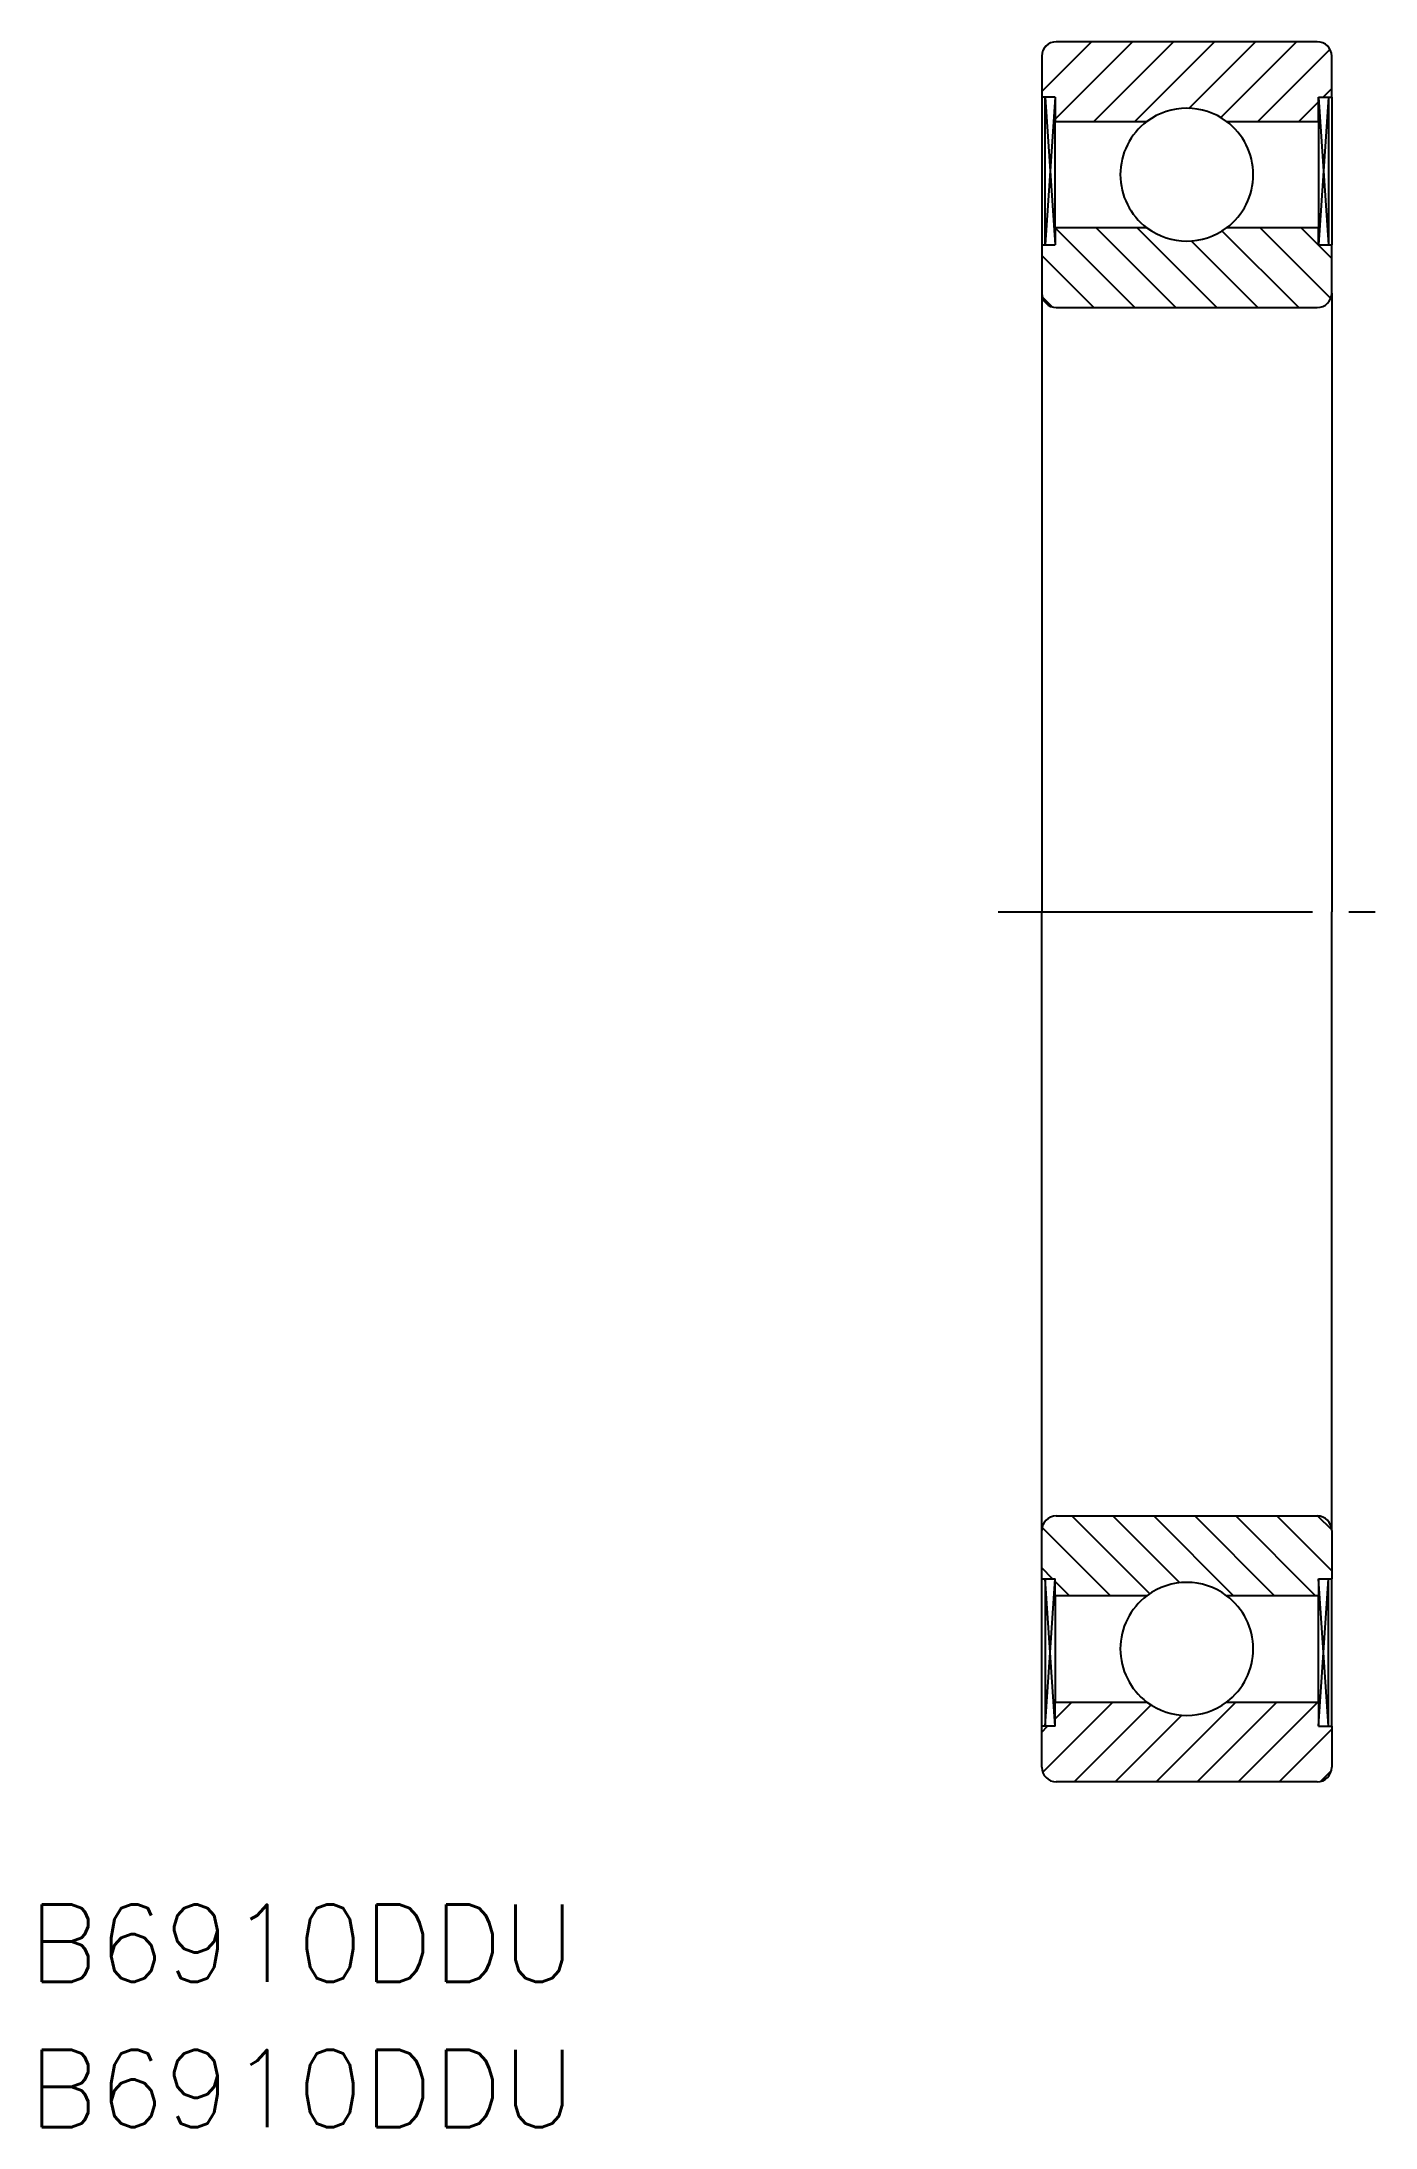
# Model space of a CAD drawing. Extents: x 122.6 to 177.8, y 55.6 to 141.9.
import ezdxf

# ---------------------------------------------------------------- set-up
doc = ezdxf.new("R2010")
doc.units = 0
doc.linetypes.add('CENTER', pattern=[17.5, 13, -1.5, 1.5, -1.5])
doc.layers.get('0').update_dxf_attribs({"linetype": 'CONTINUOUS'})
doc.layers.add('CENTER', color=1, linetype='CENTER')
doc.styles.get("Standard").update_dxf_attribs({"font": 'txt.shx', "bigfont": '@extfont2.shx'})

msp = doc.modelspace()

# ---------------------------------------------------------------- linework, layer by layer
at = {"color": 3, "linetype": 'CONTINUOUS'}
for p, q in [((163.994, 139.798), (166.053, 141.857)), ((164.123, 141.624), (164.228, 141.729)), ((164.546, 138.653), (167.75, 141.857)), ((166.147, 138.557), (169.447, 141.857)), ((167.845, 138.557), (171.145, 141.857)), ((170.08, 139.095), (172.842, 141.857)), ((171.393, 138.712), (174.539, 141.857)), ((172.936, 138.557), (175.92, 141.541)), ((175.633, 139.557), (175.994, 139.919)), ((164.132, 139.557), (164.546, 133.457)), ((164.546, 139.557), (164.132, 133.457)), ((174.633, 138.557), (175.442, 139.367)), ((175.442, 139.557), (175.856, 133.457)), ((175.856, 139.557), (175.442, 133.457)), ((167.844, 130.857), (164.546, 134.155)), ((169.542, 130.857), (166.242, 134.157)), ((171.239, 130.857), (167.939, 134.157)), ((174.633, 130.857), (171.451, 134.038)), ((175.951, 131.236), (173.03, 134.157)), ((175.994, 132.889), (174.727, 134.157)), ((166.147, 130.857), (163.994, 133.01)), ((172.936, 130.857), (170.174, 133.619)), ((164.422, 130.885), (164.023, 131.285)), ((166.839, 77.557), (164.01, 80.386)), ((168.463, 77.63), (165.236, 80.857)), ((169.702, 78.088), (166.933, 80.857)), ((171.93, 77.557), (168.63, 80.857)), ((173.627, 77.557), (170.327, 80.857)), ((175.324, 77.557), (172.024, 80.857)), ((175.994, 78.584), (173.721, 80.857)), ((175.992, 80.283), (175.421, 80.855)), ((164.442, 78.257), (163.994, 78.704)), ((164.132, 72.157), (164.546, 78.257)), ((164.546, 72.157), (164.132, 78.257)), ((165.142, 77.557), (164.546, 78.152)), ((175.442, 72.157), (175.856, 78.257)), ((175.856, 72.157), (175.442, 78.257)), ((164.032, 70.256), (166.933, 73.157)), ((164.546, 72.468), (165.236, 73.157)), ((165.33, 69.857), (168.521, 73.048)), ((167.027, 69.857), (169.788, 72.619)), ((168.724, 69.857), (172.024, 73.157)), ((170.421, 69.857), (173.721, 73.157)), ((172.118, 69.857), (175.418, 73.157)), ((163.994, 71.916), (164.236, 72.157)), ((173.815, 69.857), (175.994, 72.037)), ((175.529, 69.874), (175.978, 70.323))]:
    msp.add_line(p, q, dxfattribs=at)
at = {"color": 7, "linetype": 'CONTINUOUS'}
for p, q in [((175.394, 141.857), (164.594, 141.857)), ((163.994, 141.257), (163.994, 139.557)), ((175.994, 139.557), (175.994, 141.257)), ((164.546, 139.557), (163.994, 139.557)), ((163.994, 139.557), (163.994, 133.457)), ((164.132, 133.457), (164.132, 139.557)), ((164.546, 139.557), (164.546, 138.557)), ((175.442, 138.557), (175.442, 139.557)), ((175.442, 139.557), (175.994, 139.557)), ((175.856, 139.557), (175.856, 133.457)), ((175.994, 139.557), (175.994, 133.457)), ((164.546, 138.557), (168.344, 138.557)), ((164.546, 134.157), (164.546, 138.557)), ((171.644, 138.557), (175.442, 138.557)), ((175.442, 138.557), (175.442, 134.157)), ((168.344, 134.157), (164.546, 134.157)), ((164.546, 134.157), (164.546, 133.457)), ((175.442, 134.157), (171.644, 134.157)), ((175.442, 133.457), (175.442, 134.157)), ((163.994, 133.457), (163.994, 131.457)), ((163.994, 133.457), (164.546, 133.457)), ((175.442, 133.457), (175.994, 133.457)), ((175.994, 131.457), (175.994, 133.457)), ((163.994, 131.457), (163.994, 105.857)), ((175.994, 131.457), (175.994, 105.857)), ((164.594, 130.857), (175.394, 130.857)), ((163.994, 80.257), (163.994, 105.857)), ((175.994, 80.257), (175.994, 105.857)), ((163.994, 78.257), (163.994, 80.257)), ((164.594, 80.857), (175.394, 80.857)), ((175.994, 80.257), (175.994, 78.257)), ((163.994, 72.157), (163.994, 78.257)), ((163.994, 78.257), (164.546, 78.257)), ((164.132, 78.257), (164.132, 72.157)), ((164.546, 77.557), (164.546, 78.257)), ((175.442, 78.257), (175.442, 77.557)), ((175.442, 78.257), (175.994, 78.257)), ((175.856, 72.157), (175.856, 78.257)), ((175.994, 72.157), (175.994, 78.257)), ((168.344, 77.557), (164.546, 77.557)), ((164.546, 77.557), (164.546, 73.157)), ((175.442, 77.557), (171.644, 77.557)), ((175.442, 73.157), (175.442, 77.557)), ((164.546, 73.157), (168.344, 73.157)), ((164.546, 72.157), (164.546, 73.157)), ((171.644, 73.157), (175.442, 73.157)), ((175.442, 73.157), (175.442, 72.157)), ((163.994, 70.457), (163.994, 72.157)), ((164.546, 72.157), (163.994, 72.157)), ((175.442, 72.157), (175.994, 72.157)), ((175.994, 72.157), (175.994, 70.457)), ((175.394, 69.857), (164.594, 69.857))]:
    msp.add_line(p, q, dxfattribs=at)
for centre, radius, start, end in [((164.594, 141.257), 0.6, 90, 180), ((175.394, 141.257), 0.6, 0, 90), ((169.994, 136.357), 2.75, 53.1301, 126.8699), ((169.994, 136.357), 2.75, 126.8699, 233.1301), ((169.994, 136.357), 2.75, 306.8699, 53.1301), ((169.994, 136.357), 2.75, 233.1301, 306.8699), ((164.594, 131.457), 0.6, 180, 270), ((175.394, 131.457), 0.6, 270, 0), ((164.594, 80.257), 0.6, 90, 180), ((175.394, 80.257), 0.6, 0, 90), ((169.994, 75.357), 2.75, 53.1301, 126.8699), ((169.994, 75.357), 2.75, 126.8699, 233.1301), ((169.994, 75.357), 2.75, 306.8699, 53.1301), ((169.994, 75.357), 2.75, 233.1301, 306.8699), ((164.594, 70.457), 0.6, 180, 270), ((175.394, 70.457), 0.6, 270, 0)]:
    msp.add_arc(centre, radius, start, end, dxfattribs=at)
at = {"layer": 'CENTER', "color": 1, "linetype": 'CENTER'}
msp.add_line((162.194, 105.857), (177.794, 105.857), dxfattribs=at)

# ---------------------------------------------------------------- texts
at = {"color": 7, "linetype": 'CONTINUOUS'}
for p in [(122.064, 61.578), (122.064, 55.562)]:
    msp.add_text('B6910DDU', height=3.2, dxfattribs=at).set_placement(p)

doc.saveas('drawing.dxf')
